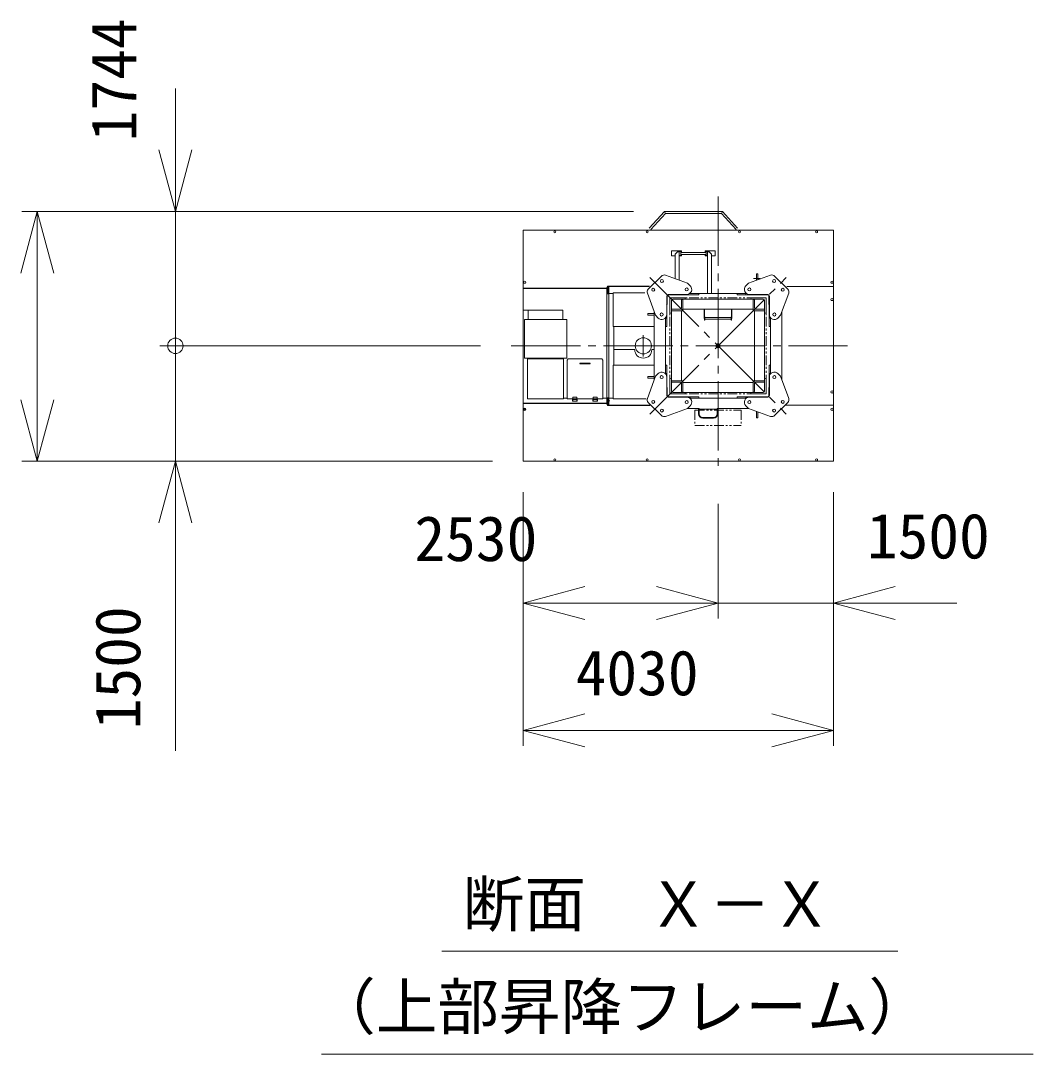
# Model space of a CAD drawing. Units: millimetres, scale not verified. Extents: x -35305 to 35349, y -48327 to 51747.
# Drawn here: x 20297 to 33446, y 24065 to 37490 of the extents above; entities that cross this region are included whole.
import ezdxf
from ezdxf.enums import TextEntityAlignment as Align

# ---------------------------------------------------------------- set-up
doc = ezdxf.new("R2010")
doc.units = ezdxf.units.MM
doc.header["$LTSCALE"] = 100
doc.header["$PDMODE"] = 32
doc.header["$PDSIZE"] = 50
doc.linetypes.add('CHAIN2', pattern=[12, 9, -1, 1, -1])
doc.linetypes.add('USER4', pattern=[2.5, 1.25, -0.25, 0.25, -0.25, 0.25, -0.25])
for name, color, linetype, lineweight in [('0-3_12 常用一点鎖線', 3, 'CHAIN2', 18), ('0-4_05 寸法', 7, 'Continuous', 18), ('0-6_MAIN0', 3, 'Continuous', 18)]:
    doc.layers.add(name, color=color, linetype=linetype, lineweight=lineweight)
doc.styles.add('ＭＳ ゴシック', font='')
doc.styles.get('ＭＳ ゴシック').set_extended_font_data('MS Gothic')

msp = doc.modelspace()

# ---------------------------------------------------------------- linework, layer by layer
at = {"layer": '0-3_12 常用一点鎖線'}
for p, q in [((29351.9, 35207.2), (29351.9, 31614.8)), ((28465.4, 32380.6), (30238.5, 34153.6)), ((28465.4, 34153.6), (30238.5, 32380.6)), ((29814.3, 34139.5), (29897.4, 34139.5)), ((28381.9, 33126.8), (28381.9, 33406.7)), ((26665.9, 33267.1), (31031.6, 33267.1))]:
    msp.add_line(p, q, dxfattribs=at)
msp.add_point((29351.9, 33267.1), dxfattribs=at)
at = {"layer": '0-4_05 寸法'}
for p, q in [((22306, 35811.1), (22306, 36611.1)), ((22306, 35011.1), (22306, 35811.1)), ((28256, 35011.1), (20311.4, 35011.1)), ((20511.4, 35011.1), (20511.4, 34211.1)), ((28256, 35011.1), (22106, 35011.1)), ((22306, 35011.1), (22306, 34211.1)), ((20511.4, 34211.1), (20511.4, 32567.1)), ((22306, 34211.1), (22306, 33267.1)), ((26265.9, 33267.1), (22106, 33267.1)), ((26265.9, 33267.1), (22106, 33267.1)), ((22306, 33267.1), (22306, 32567.1)), ((20511.4, 31767.1), (20511.4, 32567.1)), ((22306, 31767.1), (22306, 32567.1)), ((26421.9, 31767.1), (20311.4, 31767.1)), ((26421.9, 31767.1), (22106, 31767.1)), ((22306, 31767.1), (22306, 28007.1)), ((22306, 31767.1), (22306, 30967.1)), ((26821.9, 31367.1), (26821.9, 28071.4)), ((26821.9, 31367.1), (26821.9, 29725.2)), ((30851.9, 31367.1), (30851.9, 28071.4)), ((30851.9, 31367.1), (30851.9, 29725.2)), ((29351.9, 31214.8), (29351.9, 29725.2)), ((29351.9, 31214.8), (29351.9, 29725.2)), ((22306, 30967.1), (22306, 30167.1)), ((26821.9, 29925.2), (27621.9, 29925.2)), ((28551.9, 29925.2), (27621.9, 29925.2)), ((28551.9, 29925.2), (27751.9, 29925.2)), ((29351.9, 29925.2), (28551.9, 29925.2)), ((29351.9, 29925.2), (28551.9, 29925.2)), ((30851.9, 29925.2), (29351.9, 29925.2)), ((30851.9, 29925.2), (31651.9, 29925.2)), ((31651.9, 29925.2), (32451.9, 29925.2)), ((26821.9, 28271.4), (27621.9, 28271.4)), ((30051.9, 28271.4), (27621.9, 28271.4)), ((30851.9, 28271.4), (30051.9, 28271.4)), ((25766, 25405.9), (31687.6, 25405.9)), ((24204.3, 24064.6), (33446, 24064.6))]:
    msp.add_line(p, q, dxfattribs=at)
for points in [[(22520.4, 35811.1), (22306, 35011.1), (22091.7, 35811.1)], [(20297, 34211.1), (20511.4, 35011.1), (20725.8, 34211.1)], [(20725.8, 32567.1), (20511.4, 31767.1), (20297, 32567.1)], [(22091.7, 30967.1), (22306, 31767.1), (22520.4, 30967.1)], [(27621.9, 29710.8), (26821.9, 29925.2), (27621.9, 30139.5)], [(28551.9, 30139.5), (29351.9, 29925.2), (28551.9, 29710.8)], [(28551.9, 30139.5), (29351.9, 29925.2), (28551.9, 29710.8)], [(31651.9, 29710.8), (30851.9, 29925.2), (31651.9, 30139.5)], [(27621.9, 28057.1), (26821.9, 28271.4), (27621.9, 28485.8)], [(30051.9, 28485.8), (30851.9, 28271.4), (30051.9, 28057.1)]]:
    msp.add_lwpolyline(points, dxfattribs=at)
msp.add_circle((22306, 33267.1), 100, dxfattribs=at)
msp.add_circle((22306, 33267.1), 100, dxfattribs=at)
at = {"layer": '0-6_MAIN0'}
for p, q in [((28459, 34797), (28656, 35011.1)), ((28479.1, 34778.6), (28667.9, 34983.9)), ((28656, 35011.1), (29407.9, 35011.1)), ((28656, 35011.1), (28667.9, 34983.9)), ((28667.9, 34983.9), (29396, 34983.9)), ((29407.9, 35011.1), (29396, 34983.9)), ((29586.7, 34776.5), (29396, 34983.9)), ((29606.8, 34794.9), (29407.9, 35011.1)), ((26821.9, 34767.1), (30851.9, 34767.1)), ((30851.9, 34767.1), (30851.9, 34037.1)), ((28746.9, 34499.6), (28746.9, 34434.6)), ((28746.9, 34499.6), (28876.9, 34499.6)), ((28746.9, 34434.6), (28796.9, 34434.6)), ((28826.9, 34487.1), (28796.9, 34457.1)), ((28796.9, 34457.1), (28796.9, 34138.1)), ((28846.9, 34487.1), (28826.9, 34487.1)), ((28846.9, 34492.1), (28846.9, 34119.9)), ((28846.9, 34492.1), (28866.9, 34492.1)), ((28846.9, 34442.1), (28866.9, 34442.1)), ((28846.9, 34434.6), (28876.9, 34434.6)), ((28866.9, 34442.1), (28866.9, 34492.1)), ((29196.9, 34480.7), (28866.9, 34480.7)), ((29196.9, 34453.5), (28866.9, 34453.5)), ((28876.9, 34499.6), (28876.9, 34480.7)), ((28876.9, 34453.5), (28876.9, 34434.6)), ((29186.9, 34499.6), (29316.9, 34499.6)), ((29186.9, 34499.6), (29186.9, 34480.7)), ((29186.9, 34453.5), (29186.9, 34434.6)), ((29186.9, 34434.6), (29216.9, 34434.6)), ((29196.9, 34492.1), (29216.9, 34492.1)), ((29196.9, 34442.1), (29196.9, 34492.1)), ((29196.9, 34442.1), (29216.9, 34442.1)), ((29216.9, 33947.1), (29216.9, 34492.1)), ((29216.9, 34487.1), (29236.9, 34487.1)), ((29236.9, 34487.1), (29266.9, 34457.1)), ((29266.9, 33947.1), (29266.9, 34457.1)), ((29266.9, 34434.6), (29316.9, 34434.6)), ((29316.9, 34499.6), (29316.9, 34434.6)), ((28446.2, 34001.8), (28617.2, 34172.8)), ((28669.7, 34184.4), (28956, 34080.2)), ((30034.2, 34184.4), (29747.9, 34080.2)), ((29851.9, 34202), (29851.9, 34118.1)), ((29851.9, 34202), (29867.9, 34202)), ((29867.9, 34202), (29867.9, 34123.9)), ((30257.7, 34001.8), (30086.7, 34172.8)), ((26821.9, 34017.1), (27901.9, 34017.1)), ((26821.9, 34012.1), (27909.9, 34012.1)), ((27916.9, 34032.1), (27901.9, 34017.1)), ((27909.9, 34017.1), (27909.9, 32522.1)), ((27909.9, 34017.1), (27921.9, 34017.1)), ((27916.9, 34042.1), (28464.3, 34042.1)), ((27916.9, 34042.1), (27916.9, 34032.1)), ((27921.9, 33942.1), (27921.9, 34042.1)), ((27933.9, 34042.1), (27921.9, 34042.1)), ((27933.9, 32492.1), (27933.9, 34042.1)), ((28458.8, 34037.1), (27933.9, 34037.1)), ((28956, 34080.2), (28991.3, 34044.9)), ((29747.9, 34080.2), (29712.6, 34044.9)), ((30851.9, 34037.1), (30243.7, 34037.1)), ((30776.9, 34037.1), (30851.9, 34037.1)), ((30851.9, 33947.1), (30851.9, 34037.1)), ((27909.9, 33942.1), (27921.9, 33942.1)), ((27933.9, 33942.1), (27921.9, 33942.1)), ((27933.9, 33947.1), (27988.9, 33947.1)), ((27988.9, 33517.1), (27988.9, 33956.1)), ((27988.9, 33956.1), (28403.7, 33956.1)), ((28434.6, 33949.4), (28538.8, 33663.1)), ((28685.1, 33673.7), (28685.1, 33913.9)), ((28690.9, 33914.1), (28690.9, 33807.1)), ((28811.9, 33928.1), (28704.9, 33928.1)), ((28945.4, 33933.9), (28705.1, 33933.9)), ((28726.9, 33892.1), (28726.9, 33692.1)), ((28926.9, 33892.1), (28726.9, 33892.1)), ((28746.9, 33855.1), (28746.9, 32679.1)), ((28763.9, 33872.1), (29939.9, 33872.1)), ((28821.9, 33931.1), (28821.9, 33933.9)), ((29101.9, 33931.1), (28821.9, 33931.1)), ((28877.9, 33755.1), (28877.9, 33862.1)), ((28896.9, 33722.1), (28896.9, 33872.1)), ((28926.9, 33892.1), (28926.9, 33884.1)), ((28984.6, 33947.1), (29719.3, 33947.1)), ((29101.9, 33931.1), (29101.9, 33947.1)), ((29601.9, 33931.1), (29601.9, 33947.1)), ((29601.9, 33931.1), (29881.9, 33931.1)), ((29711.9, 33931.1), (29711.9, 33947.1)), ((29758.5, 33933.9), (29998.8, 33933.9)), ((29776.9, 33884.1), (29776.9, 33892.1)), ((29806.9, 33872.1), (29806.9, 33722.1)), ((29825.9, 33862.1), (29825.9, 33755.1)), ((29881.9, 33933.9), (29881.9, 33931.1)), ((29891.9, 33928.1), (29998.9, 33928.1)), ((29956.9, 33855.1), (29956.9, 32679.1)), ((30012.9, 33914.1), (30012.9, 33807.1)), ((30018.8, 33673.7), (30018.8, 33913.9)), ((30269.3, 33949.4), (30165.1, 33663.1)), ((30851.9, 32497.1), (30851.9, 33947.1)), ((26821.9, 33732.1), (27336.9, 33732.1)), ((26886.9, 33732.1), (26886.9, 33607.1)), ((27336.9, 33732.1), (27336.9, 33607.1)), ((28521.9, 32824.9), (28521.9, 33709.3)), ((28687.9, 33797.1), (28685.1, 33797.1)), ((28687.9, 33517.1), (28687.9, 33797.1)), ((28746.9, 33722.1), (28896.9, 33722.1)), ((28756.9, 33741.1), (28863.9, 33741.1)), ((28876.9, 32812.1), (28876.9, 33722.1)), ((28896.9, 33742.1), (29806.9, 33742.1)), ((29170.9, 33622.1), (29170.9, 33742.1)), ((29175.4, 33742.1), (29175.4, 33600.1)), ((29528.4, 33742.1), (29528.4, 33600.1)), ((29532.9, 33622.1), (29532.9, 33742.1)), ((29806.9, 33722.1), (29956.9, 33722.1)), ((29826.9, 32812.1), (29826.9, 33722.1)), ((29839.9, 33741.1), (29946.9, 33741.1)), ((30015.9, 33517.1), (30015.9, 33797.1)), ((30015.9, 33797.1), (30018.8, 33797.1)), ((30181.9, 33709.3), (30181.9, 32824.9)), ((26836.9, 33607.1), (26836.9, 33107.1)), ((28440.4, 33686.1), (28521.9, 33686.1)), ((28440.4, 33667.1), (28440.4, 33686.1)), ((28440.4, 33667.1), (28521.9, 33667.1)), ((28538.8, 33663.1), (28574.1, 33627.7)), ((28671.9, 33634.5), (28671.9, 32899.7)), ((28687.9, 33627.1), (28671.9, 33627.1)), ((28734.9, 33692.1), (28726.9, 33692.1)), ((29175.4, 33622.1), (29170.9, 33622.1)), ((29179.9, 33644.1), (29175.4, 33644.1)), ((29179.9, 33600.1), (29175.4, 33600.1)), ((29179.9, 33644.1), (29179.9, 33600.1)), ((29523.9, 33632.9), (29179.9, 33632.9)), ((29523.9, 33611.2), (29179.9, 33611.2)), ((29523.9, 33644.1), (29523.9, 33600.1)), ((29528.4, 33644.1), (29523.9, 33644.1)), ((29528.4, 33600.1), (29523.9, 33600.1)), ((29528.4, 33622.1), (29532.9, 33622.1)), ((29976.9, 33692.1), (29968.9, 33692.1)), ((30015.9, 33627.1), (30031.9, 33627.1)), ((30031.9, 33634.5), (30031.9, 32899.7)), ((30165.1, 33663.1), (30129.8, 33627.7)), ((27988.9, 33517.1), (28521.9, 33517.1)), ((27998.9, 33017.1), (27998.9, 33517.1)), ((28687.9, 33517.1), (28671.9, 33517.1)), ((30015.9, 33517.1), (30031.9, 33517.1)), ((27996.9, 33217.1), (28271.4, 33217.1)), ((28492.4, 33217.1), (28521.9, 33217.1)), ((26836.9, 33107.1), (27386.9, 33107.1)), ((26876.9, 32577.1), (26876.9, 33097.1)), ((26876.9, 33097.1), (27346.9, 33097.1)), ((26886.9, 33107.1), (26886.9, 33097.1)), ((27336.9, 33107.1), (27336.9, 33097.1)), ((27346.9, 32577.1), (27346.9, 33097.1)), ((27406.9, 33097.1), (27391.9, 33082.1)), ((27391.9, 32577.1), (27391.9, 33082.1)), ((27406.9, 33097.1), (27841.9, 33097.1)), ((27564.4, 33041.6), (27684.4, 33041.6)), ((27564.4, 33032.6), (27684.4, 33032.6)), ((27841.9, 33097.1), (27856.9, 33082.1)), ((27856.9, 32577.1), (27856.9, 33082.1)), ((27988.9, 33017.1), (28521.9, 33017.1)), ((27988.9, 33017.1), (27988.9, 32578.1)), ((28538.8, 32871.1), (28574.1, 32906.4)), ((28687.9, 33017.1), (28671.9, 33017.1)), ((28687.9, 32907.1), (28671.9, 32907.1)), ((28687.9, 33017.1), (28687.9, 32737.1)), ((30015.9, 33017.1), (30015.9, 32737.1)), ((30015.9, 33017.1), (30031.9, 33017.1)), ((30015.9, 32907.1), (30031.9, 32907.1)), ((30165.1, 32871.1), (30129.8, 32906.4)), ((28434.6, 32584.8), (28538.8, 32871.1)), ((28440.4, 32867.1), (28521.9, 32867.1)), ((28440.4, 32867.1), (28440.4, 32848.1)), ((28440.4, 32848.1), (28521.9, 32848.1)), ((28685.1, 32860.5), (28685.1, 32620.2)), ((28726.9, 32842.1), (28734.9, 32842.1)), ((28896.9, 32812.1), (28746.9, 32812.1)), ((28863.9, 32793.1), (28756.9, 32793.1)), ((28877.9, 32672.1), (28877.9, 32779.1)), ((28896.9, 32662.1), (28896.9, 32812.1)), ((28896.9, 32792.1), (29806.9, 32792.1)), ((29956.9, 32812.1), (29806.9, 32812.1)), ((29806.9, 32662.1), (29806.9, 32812.1)), ((29825.9, 32779.1), (29825.9, 32672.1)), ((29946.9, 32793.1), (29839.9, 32793.1)), ((29968.9, 32842.1), (29976.9, 32842.1)), ((29976.9, 32642.1), (29976.9, 32842.1)), ((30018.8, 32860.5), (30018.8, 32620.2)), ((30269.3, 32584.8), (30165.1, 32871.1)), ((28685.1, 32737.1), (28687.9, 32737.1)), ((28690.9, 32620.1), (28690.9, 32727.1)), ((28763.9, 32662.1), (29939.9, 32662.1)), ((28926.9, 32650.1), (28926.9, 32642.1)), ((29776.9, 32642.1), (29776.9, 32650.1)), ((29776.9, 32642.1), (29976.9, 32642.1)), ((30012.9, 32620.1), (30012.9, 32727.1)), ((30015.9, 32737.1), (30018.8, 32737.1)), ((26821.9, 32522.1), (27909.9, 32522.1)), ((26821.9, 32517.1), (27901.9, 32517.1)), ((26876.9, 32577.1), (27346.9, 32577.1)), ((27346.9, 32587.1), (27391.9, 32587.1)), ((27391.9, 32577.1), (27466.9, 32577.1)), ((27461.9, 32546.1), (27461.9, 32571.1)), ((27466.9, 32571.1), (27461.9, 32571.1)), ((27461.9, 32546.1), (27521.9, 32546.1)), ((27466.9, 32580.1), (27516.9, 32580.1)), ((27466.9, 32568.1), (27516.9, 32568.1)), ((27516.9, 32577.1), (27731.9, 32577.1)), ((27521.9, 32571.1), (27516.9, 32571.1)), ((27521.9, 32546.1), (27521.9, 32571.1)), ((27726.9, 32546.1), (27726.9, 32571.1)), ((27726.9, 32571.1), (27731.9, 32571.1)), ((27786.9, 32546.1), (27726.9, 32546.1)), ((27781.9, 32580.1), (27731.9, 32580.1)), ((27781.9, 32568.1), (27731.9, 32568.1)), ((27781.9, 32577.1), (27856.9, 32577.1)), ((27781.9, 32571.1), (27786.9, 32571.1)), ((27786.9, 32546.1), (27786.9, 32571.1)), ((27856.9, 32587.1), (27909.9, 32587.1)), ((27901.8, 32552.1), (27946.9, 32552.1)), ((27916.9, 32502.1), (27901.9, 32517.1)), ((27909.9, 32592.1), (27921.9, 32592.1)), ((27909.9, 32587.1), (27909.9, 32517.1)), ((27909.9, 32517.1), (27921.9, 32517.1)), ((27916.9, 32492.1), (27916.9, 32502.1)), ((27916.9, 32492.1), (28465.5, 32492.1)), ((27921.9, 32592.1), (27921.9, 32492.1)), ((27933.9, 32592.1), (27921.9, 32592.1)), ((27933.9, 32492.1), (27921.9, 32492.1)), ((27988.9, 32587.1), (27933.9, 32587.1)), ((28471, 32497.1), (27933.9, 32497.1)), ((27988.9, 32578.1), (28420.9, 32578.1)), ((28446.2, 32532.3), (28617.2, 32361.3)), ((28811.9, 32606.1), (28704.9, 32606.1)), ((28945.4, 32600.2), (28705.1, 32600.2)), ((29101.9, 32603.1), (28821.9, 32603.1)), ((28821.9, 32603.1), (28821.9, 32600.2)), ((29719.3, 32587.1), (28984.6, 32587.1)), ((28991.9, 32603.1), (28991.9, 32587.1)), ((29101.9, 32603.1), (29101.9, 32587.1)), ((29601.9, 32603.1), (29881.9, 32603.1)), ((29601.9, 32603.1), (29601.9, 32587.1)), ((29711.9, 32603.1), (29711.9, 32587.1)), ((29758.5, 32600.2), (29998.8, 32600.2)), ((29881.9, 32600.2), (29881.9, 32603.1)), ((29891.9, 32606.1), (29998.9, 32606.1)), ((30257.7, 32532.3), (30086.7, 32361.3)), ((30851.9, 32497.1), (30228.8, 32497.1)), ((30851.9, 32497.1), (30851.9, 31767.1)), ((28669.7, 32349.7), (28956, 32453.9)), ((29107.9, 32452.1), (28954.1, 32452.1)), ((28956, 32453.9), (28991.3, 32489.3)), ((29098.9, 32381.6), (29098.9, 32452.1)), ((29107.9, 32381.6), (29107.9, 32452.1)), ((29107.9, 32442.1), (29339.9, 32442.1)), ((29339.9, 32381.6), (29339.9, 32452.1)), ((29749.8, 32452.1), (29339.9, 32452.1)), ((29348.9, 32452.1), (29348.9, 32381.6)), ((29747.9, 32453.9), (29712.6, 32489.3)), ((30034.2, 32349.7), (29747.9, 32453.9)), ((29851.9, 32332.1), (29851.9, 32416)), ((29867.9, 32332.1), (29867.9, 32410.2)), ((29153.4, 32336.1), (29294.4, 32336.1)), ((29153.4, 32327.1), (29294.4, 32327.1)), ((29851.9, 32332.1), (29867.9, 32332.1))]:
    msp.add_line(p, q, dxfattribs=at)
at = {"layer": '0-6_MAIN0', "color": 7, "lineweight": 9}
for p, q in [((27921.9, 33942.1), (27921.9, 34012.1)), ((27921.9, 33947.1), (27921.9, 34012.1)), ((27921.9, 32592.1), (27921.9, 32517.1))]:
    msp.add_line(p, q, dxfattribs=at)
at = {"layer": '0-6_MAIN0', "linetype": 'USER4'}
for p, q in [((28726.9, 33892.1), (28726.9, 32642.1)), ((28726.9, 33892.1), (29976.9, 33892.1)), ((28726.9, 33892.1), (28726.9, 32642.1)), ((28726.9, 33892.1), (29976.9, 33892.1)), ((29976.9, 33892.1), (29976.9, 32642.1)), ((29976.9, 33892.1), (29976.9, 32642.1)), ((28726.9, 32642.1), (29976.9, 32642.1)), ((28726.9, 32642.1), (29976.9, 32642.1)), ((29051.9, 32431.1), (29651.9, 32431.1)), ((29651.9, 32431.1), (29651.9, 32231.1))]:
    msp.add_line(p, q, dxfattribs=at)
at = {"layer": '0-6_MAIN0'}
for points in [[(26821.9, 34767.1), (26821.9, 31767.1), (30851.9, 31767.1)], [(29976.9, 33692.1), (29976.9, 33892.1), (29776.9, 33892.1)], [(26836.9, 33607.1), (27386.9, 33607.1), (27386.9, 33107.1)], [(28726.9, 32842.1), (28726.9, 32642.1), (28926.9, 32642.1)], [(27466.9, 32549.1), (27516.9, 32549.1), (27516.9, 32599.1)], [(27466.9, 32549.1), (27466.9, 32599.1), (27516.9, 32599.1)], [(27781.9, 32549.1), (27731.9, 32549.1), (27731.9, 32599.1)], [(27781.9, 32549.1), (27781.9, 32599.1), (27731.9, 32599.1)]]:
    msp.add_lwpolyline(points, dxfattribs=at)
at = {"layer": '0-6_MAIN0', "linetype": 'USER4'}
msp.add_lwpolyline([(29051.9, 32431.1), (29051.9, 32231.1), (29651.9, 32231.1)], dxfattribs=at)
at = {"layer": '0-6_MAIN0'}
for centre, radius in [((27231.9, 34747.5), 13.6), ((28431.9, 34747.5), 13.6), ((29631.9, 34747.5), 13.6), ((30631.9, 34747.5), 13.6), ((26841.5, 34092.1), 13.6), ((28623.6, 34108.5), 19.5), ((30080.3, 34108.5), 19.5), ((30832.3, 34092.1), 13.6), ((28510.5, 33995.4), 19.5), ((28945.4, 33998.9), 19.5), ((29758.5, 33998.9), 19.5), ((30193.4, 33995.4), 19.5), ((30832.3, 33867.1), 13.6), ((28620.1, 33673.7), 19.5), ((30083.8, 33673.7), 19.5), ((28381.9, 33267.1), 105), ((28620.1, 32860.5), 19.5), ((30083.8, 32860.5), 19.5), ((30832.3, 32667.1), 13.6), ((28510.5, 32538.8), 19.5), ((28945.4, 32535.2), 19.5), ((29758.5, 32535.2), 19.5), ((30193.4, 32538.8), 19.5), ((26841.5, 32442.1), 13.6), ((26841.5, 32442.1), 11.3), ((28623.6, 32425.6), 19.5), ((30080.3, 32425.6), 19.5), ((30832.3, 32442.1), 13.6), ((27231.9, 31786.7), 13.6), ((28431.9, 31786.7), 13.6), ((29631.9, 31786.7), 13.6), ((30631.9, 31786.7), 13.6)]:
    msp.add_circle(centre, radius, dxfattribs=at)
for centre, radius, start, end in [((28652.6, 34137.5), 50, 70, 135), ((30051.3, 34137.5), 50, 45, 110), ((28481.6, 33966.5), 50, 135, 200), ((28945.4, 33998.9), 65, 270, 45), ((29758.5, 33998.9), 65, 135, 270), ((30222.3, 33966.5), 50, 340, 45), ((28705.1, 33913.9), 20, 90, 180), ((28704.9, 33914.1), 14, 90, 180), ((28763.9, 33855.1), 17, 90, 180), ((28811.9, 33938.1), 10, 270, 335.51543), ((28887.9, 33862.1), 10, 90, 180), ((28914.9, 33884.1), 12, 270, 0), ((29788.9, 33884.1), 12, 180, 270), ((29815.9, 33862.1), 10, 0, 90), ((29891.9, 33938.1), 10, 204.48457, 270), ((29939.9, 33855.1), 17, 0, 90), ((29998.8, 33913.9), 20, 0, 90), ((29998.9, 33914.1), 14, 0, 90), ((28680.9, 33807.1), 10, 294.48457, 360), ((28734.9, 33704.1), 12, 270, 0), ((28756.9, 33731.1), 10, 90, 180), ((28863.9, 33755.1), 14, 270, 0), ((29839.9, 33755.1), 14, 180, 270), ((29946.9, 33731.1), 10, 0, 90), ((29968.9, 33704.1), 12, 180, 270), ((30022.9, 33807.1), 10, 180, 245.51543), ((28620.1, 33673.7), 65, 225, 360), ((30083.8, 33673.7), 65, 180, 315), ((28381.9, 33217.1), 110.5, 180, 0), ((27564.4, 33037.1), 6, 48.59038, 311.40962), ((27564.4, 33037.1), 4.5, 90, 270), ((27684.4, 33037.1), 6, 228.59038, 131.40962), ((27684.4, 33037.1), 4.5, 270, 90), ((28620.1, 32860.5), 65, 0, 135), ((30083.8, 32860.5), 65, 45, 180), ((28734.9, 32830.1), 12, 0, 90), ((28756.9, 32803.1), 10, 180, 270), ((28863.9, 32779.1), 14, 0, 90), ((29839.9, 32779.1), 14, 90, 180), ((29946.9, 32803.1), 10, 270, 0), ((29968.9, 32830.1), 12, 90, 180), ((28680.9, 32727.1), 10, 0, 65.51543), ((28763.9, 32679.1), 17, 180, 270), ((28887.9, 32672.1), 10, 180, 270), ((28914.9, 32650.1), 12, 0, 90), ((29788.9, 32650.1), 12, 90, 180), ((29815.9, 32672.1), 10, 270, 0), ((29939.9, 32679.1), 17, 270, 0), ((30022.9, 32727.1), 10, 114.48457, 180), ((28481.6, 32567.7), 50, 160, 225), ((28705.1, 32620.2), 20, 180, 270), ((28704.9, 32620.1), 14, 180, 270), ((28811.9, 32596.1), 10, 24.48457, 90), ((28945.4, 32535.2), 65, 315, 90), ((29758.5, 32535.2), 65, 90, 225), ((29891.9, 32596.1), 10, 90, 155.51543), ((29998.8, 32620.2), 20, 270, 0), ((29998.9, 32620.1), 14, 270, 0), ((30222.3, 32567.7), 50, 315, 20), ((28652.6, 32396.7), 50, 225, 290), ((29153.4, 32381.6), 54.5, 180, 270), ((29153.4, 32381.6), 45.5, 180, 270), ((29294.4, 32381.6), 45.5, 270, 0), ((29294.4, 32381.6), 54.5, 270, 0), ((30051.3, 32396.7), 50, 250, 315)]:
    msp.add_arc(centre, radius, start, end, dxfattribs=at)

# ---------------------------------------------------------------- texts
at = {"layer": '0-4_05 寸法', "style": 'ＭＳ ゴシック'}
for s, p in [('1744', (21974.1, 35923.6)), ('1500', (22026, 28287.1))]:
    msp.add_text(s, height=586.5, rotation=90, dxfattribs=at).set_placement(p, align=Align.BOTTOM_LEFT)
for s, p in [('2530', (25409.4, 30295.1)), ('1500', (31284.8, 30328.9)), ('4030', (27503.6, 28551.4)), ('断面\u3000Ｘ－Ｘ', (26036.3, 25548.1)), ('（上部昇降フレーム）', (24107, 24214.7))]:
    msp.add_text(s, height=586.5, dxfattribs=at).set_placement(p, align=Align.BOTTOM_LEFT)

doc.saveas('drawing.dxf')
